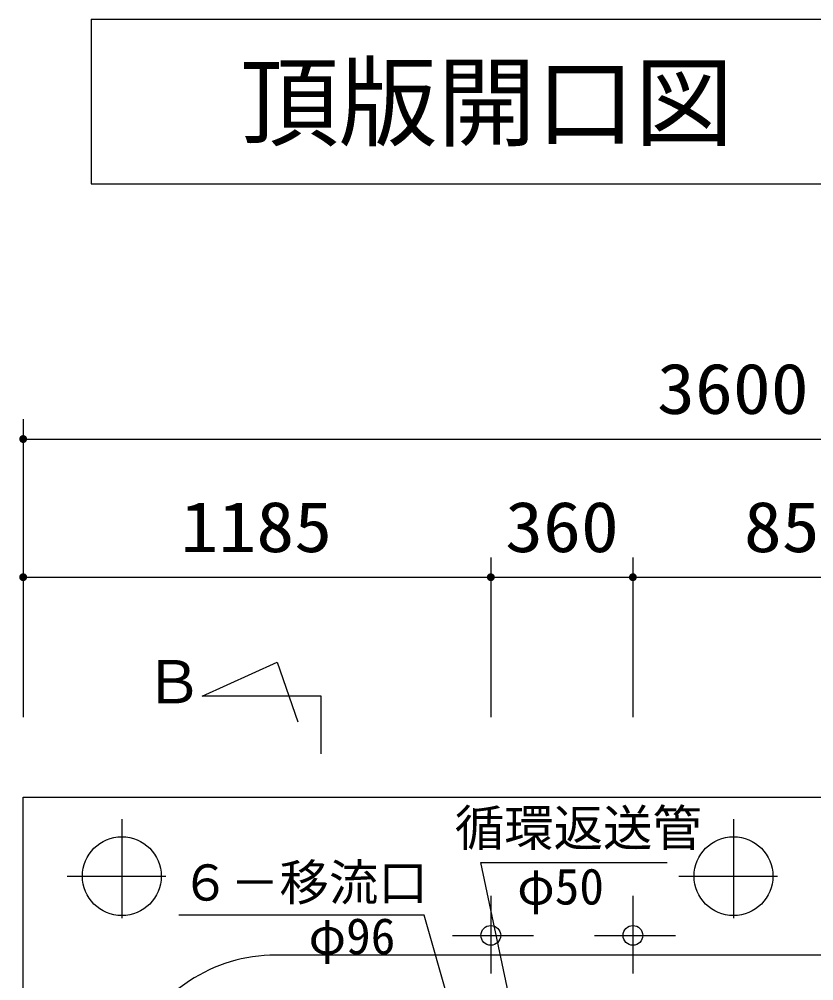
# Model space of a CAD drawing. Units: millimetres, scale not verified. Extents: x -14850 to 14850, y -10500 to 10500.
# Drawn here: x -9744 to -7731, y 1772 to 4207 of the extents above; entities that cross this region are included whole.
import ezdxf
from ezdxf.enums import TextEntityAlignment as Align

# ---------------------------------------------------------------- set-up
doc = ezdxf.new("R2010")
doc.units = ezdxf.units.MM
doc.header["$LTSCALE"] = 50
doc.linetypes.add('CHAIN1', pattern=[8, 5, -1, 1, -1])
for name, color, linetype, lineweight in [('0-0_機器', 2, 'Continuous', 25), ('0-1_空気管', 3, 'Continuous', 25), ('0-3_水管', 3, 'Continuous', 25), ('0-4_文字', 5, 'Continuous', 25), ('0-5_製作', 5, 'Continuous', 25)]:
    doc.layers.add(name, color=color, linetype=linetype, lineweight=lineweight)
doc.styles.add('ＭＳ ゴシック', font='')
doc.styles.get('ＭＳ ゴシック').set_extended_font_data('MS Gothic')

msp = doc.modelspace()

# ---------------------------------------------------------------- linework, layer by layer
at = {"layer": '0-0_機器', "color": 3}
msp.add_line((-8978.96, 2346.55), (-8978.96, 2492.91), dxfattribs=at)
at = {"layer": '0-0_機器'}
for p, q in [((-9733.96, -562.86), (-9733.96, 2237.14)), ((-9733.96, 2237.14), (-6133.96, 2237.14))]:
    msp.add_line(p, q, dxfattribs=at)
at = {"layer": '0-0_機器', "linetype": 'CHAIN1'}
for p, q in [((-9483.96, 2181.1), (-9483.96, 1892.07)), ((-7933.96, 2181.1), (-7933.96, 1892.07)), ((-9622.39, 2037.14), (-9335.71, 2037.14)), ((-8072.39, 2037.14), (-7785.71, 2037.14))]:
    msp.add_line(p, q, dxfattribs=at)
at = {"layer": '0-0_機器', "color": 3}
msp.add_lwpolyline([(-8978.96, 2492.91), (-9280.46, 2492.91), (-9090.13, 2579.43), (-9038.22, 2428.03)], dxfattribs=at)
at = {"layer": '0-0_機器'}
for centre in [(-9483.96, 2037.14), (-7933.96, 2037.14)]:
    msp.add_circle(centre, 100, dxfattribs=at)
at = {"layer": '0-1_空気管'}
for p, q in [((-8717.54, 1938.44), (-9339.41, 1938.44)), ((-8428.96, 927.14), (-8717.54, 1938.44)), ((-6976.8, 1837.14), (-9093.73, 1837.14))]:
    msp.add_line(p, q, dxfattribs=at)
msp.add_lwpolyline([(-8313.51, 837.14), (-8574.38, 2071.84), (-8101.75, 2071.84)], dxfattribs=at)
msp.add_arc((-9093.73, 1437.14), 400, 90, 156.42181, dxfattribs=at)
at = {"layer": '0-3_水管'}
msp.add_line((-9562.02, 4207.28), (-6228.69, 4207.28), dxfattribs=at)
msp.add_lwpolyline([(-9562.02, 4207.28), (-9562.02, 3790.62), (-6228.69, 3790.62)], dxfattribs=at)
at = {"layer": '0-4_文字', "color": 7}
for p, q in [((-8548.96, 1987.35), (-8548.96, 1790.86)), ((-8188.96, 1987.35), (-8188.96, 1790.86)), ((-8646.29, 1887.14), (-8441.14, 1887.14)), ((-8286.29, 1887.14), (-8081.14, 1887.14))]:
    msp.add_line(p, q, dxfattribs=at)
for centre in [(-8548.96, 1887.14), (-8188.96, 1887.14)]:
    msp.add_circle(centre, 25, dxfattribs=at)
at = {"layer": '0-5_製作', "color": 2}
for p, q in [((-9733.96, 3194.18), (-9733.96, 2440.1)), ((-9733.96, 3144.18), (-6133.96, 3144.18)), ((-8548.96, 2844.18), (-8548.96, 2440.1)), ((-8188.96, 2844.18), (-8188.96, 2440.1)), ((-9733.96, 2794.18), (-8548.96, 2794.18)), ((-8548.96, 2794.18), (-8188.96, 2794.18)), ((-8188.96, 2794.18), (-7338.96, 2794.18))]:
    msp.add_line(p, q, dxfattribs=at)
at = {"layer": '0-5_製作'}
for points in [[(-9741.67, 3150.56), (-9743.96, 3144.18), (-9742.4, 3149.54)], [(-9741.67, 3150.56), (-9733.96, 3144.18), (-9743.96, 3144.18)], [(-9742.4, 3149.54), (-9743.96, 3144.18), (-9743.94, 3144.81)], [(-9733.96, 3144.18), (-9743.88, 3142.93), (-9743.96, 3144.18)], [(-9742.4, 3149.54), (-9743.94, 3144.81), (-9743.01, 3148.44)], [(-9743.01, 3148.44), (-9743.94, 3144.81), (-9743.78, 3146.06)], [(-9733.96, 3144.18), (-9743.65, 3141.7), (-9743.88, 3142.93)], [(-9743.01, 3148.44), (-9743.78, 3146.06), (-9743.47, 3147.27)], [(-9733.96, 3144.18), (-9743.26, 3140.5), (-9743.65, 3141.7)], [(-9733.96, 3144.18), (-9742.72, 3139.37), (-9743.26, 3140.5)], [(-9733.96, 3144.18), (-9742.05, 3138.31), (-9742.72, 3139.37)], [(-9733.96, 3144.18), (-9741.25, 3137.34), (-9742.05, 3138.31)], [(-9740.81, 3151.47), (-9733.96, 3144.18), (-9741.67, 3150.56)], [(-9733.96, 3144.18), (-9740.34, 3136.48), (-9741.25, 3137.34)], [(-9739.84, 3152.27), (-9733.96, 3144.18), (-9740.81, 3151.47)], [(-9733.96, 3144.18), (-9739.32, 3135.74), (-9740.34, 3136.48)], [(-9738.78, 3152.95), (-9733.96, 3144.18), (-9739.84, 3152.27)], [(-9733.96, 3144.18), (-9738.22, 3135.14), (-9739.32, 3135.74)], [(-9737.64, 3153.48), (-9733.96, 3144.18), (-9738.78, 3152.95)], [(-9733.96, 3144.18), (-9737.05, 3134.67), (-9738.22, 3135.14)], [(-9736.45, 3153.87), (-9733.96, 3144.18), (-9737.64, 3153.48)], [(-9733.96, 3144.18), (-9735.83, 3134.36), (-9737.05, 3134.67)], [(-9735.21, 3154.11), (-9733.96, 3144.18), (-9736.45, 3153.87)], [(-9733.96, 3134.18), (-9735.83, 3134.36), (-9733.96, 3144.18)], [(-9733.96, 3154.18), (-9733.96, 3144.18), (-9735.21, 3154.11)], [(-9733.33, 3154.16), (-9733.96, 3144.18), (-9733.96, 3154.18)], [(-9732.09, 3154.01), (-9733.96, 3144.18), (-9733.33, 3154.16)], [(-9730.87, 3153.69), (-9733.96, 3144.18), (-9732.09, 3154.01)], [(-9730.87, 3153.69), (-9723.96, 3144.18), (-9733.96, 3144.18)], [(-9723.96, 3144.18), (-9733.96, 3134.18), (-9733.96, 3144.18)], [(-9723.96, 3144.18), (-9732.71, 3134.26), (-9733.96, 3134.18)], [(-9723.96, 3144.18), (-9731.47, 3134.5), (-9732.71, 3134.26)], [(-9723.96, 3144.18), (-9730.28, 3134.89), (-9731.47, 3134.5)], [(-9729.7, 3153.23), (-9723.96, 3144.18), (-9730.87, 3153.69)], [(-9723.96, 3144.18), (-9729.14, 3135.42), (-9730.28, 3134.89)], [(-9728.6, 3152.63), (-9723.96, 3144.18), (-9729.7, 3153.23)], [(-9723.96, 3144.18), (-9728.08, 3136.09), (-9729.14, 3135.42)], [(-9727.59, 3151.89), (-9723.96, 3144.18), (-9728.6, 3152.63)], [(-9723.96, 3144.18), (-9727.12, 3136.89), (-9728.08, 3136.09)], [(-9726.67, 3151.03), (-9723.96, 3144.18), (-9727.59, 3151.89)], [(-9723.96, 3144.18), (-9726.26, 3137.81), (-9727.12, 3136.89)], [(-9725.87, 3150.06), (-9723.96, 3144.18), (-9726.67, 3151.03)], [(-9723.96, 3144.18), (-9725.52, 3138.83), (-9726.26, 3137.81)], [(-9725.2, 3149), (-9723.96, 3144.18), (-9725.87, 3150.06)], [(-9723.98, 3143.56), (-9725.52, 3138.83), (-9723.96, 3144.18)], [(-9723.98, 3143.56), (-9724.91, 3139.93), (-9725.52, 3138.83)], [(-9724.66, 3147.87), (-9723.96, 3144.18), (-9725.2, 3149)], [(-9724.14, 3142.31), (-9724.91, 3139.93), (-9723.98, 3143.56)], [(-9724.14, 3142.31), (-9724.45, 3141.09), (-9724.91, 3139.93)], [(-9724.27, 3146.67), (-9723.96, 3144.18), (-9724.66, 3147.87)], [(-9724.04, 3145.44), (-9723.96, 3144.18), (-9724.27, 3146.67)], [(-9733.96, 3134.18), (-9734.59, 3134.2), (-9735.83, 3134.36)], [(-9741.67, 2800.56), (-9733.96, 2794.18), (-9742.4, 2799.54)], [(-9740.81, 2801.47), (-9733.96, 2794.18), (-9741.67, 2800.56)], [(-9739.84, 2802.27), (-9733.96, 2794.18), (-9740.81, 2801.47)], [(-9738.78, 2802.95), (-9733.96, 2794.18), (-9739.84, 2802.27)], [(-9737.64, 2803.48), (-9733.96, 2794.18), (-9738.78, 2802.95)], [(-9736.45, 2803.87), (-9733.96, 2794.18), (-9737.64, 2803.48)], [(-9735.21, 2804.11), (-9733.96, 2794.18), (-9736.45, 2803.87)], [(-9733.96, 2804.18), (-9733.96, 2794.18), (-9735.21, 2804.11)], [(-9733.33, 2804.16), (-9733.96, 2794.18), (-9733.96, 2804.18)], [(-9732.09, 2804.01), (-9733.96, 2794.18), (-9733.33, 2804.16)], [(-9730.87, 2803.69), (-9733.96, 2794.18), (-9732.09, 2804.01)], [(-9730.87, 2803.69), (-9723.96, 2794.18), (-9733.96, 2794.18)], [(-9729.7, 2803.23), (-9723.96, 2794.18), (-9730.87, 2803.69)], [(-9728.6, 2802.63), (-9723.96, 2794.18), (-9729.7, 2803.23)], [(-9727.59, 2801.89), (-9723.96, 2794.18), (-9728.6, 2802.63)], [(-9726.67, 2801.03), (-9723.96, 2794.18), (-9727.59, 2801.89)], [(-9725.87, 2800.06), (-9723.96, 2794.18), (-9726.67, 2801.03)], [(-8556.67, 2800.56), (-8558.96, 2794.18), (-8558.94, 2794.81)], [(-8556.67, 2800.56), (-8548.96, 2794.18), (-8558.96, 2794.18)], [(-8556.67, 2800.56), (-8558.94, 2794.81), (-8557.4, 2799.54)], [(-8555.81, 2801.47), (-8548.96, 2794.18), (-8556.67, 2800.56)], [(-8554.84, 2802.27), (-8548.96, 2794.18), (-8555.81, 2801.47)], [(-8553.78, 2802.95), (-8548.96, 2794.18), (-8554.84, 2802.27)], [(-8552.64, 2803.48), (-8548.96, 2794.18), (-8553.78, 2802.95)], [(-8551.45, 2803.87), (-8548.96, 2794.18), (-8552.64, 2803.48)], [(-8550.21, 2804.11), (-8548.96, 2794.18), (-8551.45, 2803.87)], [(-8548.96, 2804.18), (-8548.96, 2794.18), (-8550.21, 2804.11)], [(-8548.33, 2804.16), (-8548.96, 2794.18), (-8548.96, 2804.18)], [(-8547.09, 2804.01), (-8548.96, 2794.18), (-8548.33, 2804.16)], [(-8545.87, 2803.69), (-8548.96, 2794.18), (-8547.09, 2804.01)], [(-8544.7, 2803.23), (-8548.96, 2794.18), (-8545.87, 2803.69)], [(-8544.7, 2803.23), (-8538.96, 2794.18), (-8548.96, 2794.18)], [(-8543.6, 2802.63), (-8538.96, 2794.18), (-8544.7, 2803.23)], [(-8542.59, 2801.89), (-8538.96, 2794.18), (-8543.6, 2802.63)], [(-8541.67, 2801.03), (-8538.96, 2794.18), (-8542.59, 2801.89)], [(-8540.87, 2800.06), (-8538.96, 2794.18), (-8541.67, 2801.03)], [(-8196.67, 2800.56), (-8198.96, 2794.18), (-8198.94, 2794.81)], [(-8196.67, 2800.56), (-8188.96, 2794.18), (-8198.96, 2794.18)], [(-8196.67, 2800.56), (-8198.94, 2794.81), (-8197.4, 2799.54)], [(-8195.81, 2801.47), (-8188.96, 2794.18), (-8196.67, 2800.56)], [(-8194.84, 2802.27), (-8188.96, 2794.18), (-8195.81, 2801.47)], [(-8193.78, 2802.95), (-8188.96, 2794.18), (-8194.84, 2802.27)], [(-8192.64, 2803.48), (-8188.96, 2794.18), (-8193.78, 2802.95)], [(-8191.45, 2803.87), (-8188.96, 2794.18), (-8192.64, 2803.48)], [(-8190.21, 2804.11), (-8188.96, 2794.18), (-8191.45, 2803.87)], [(-8188.96, 2804.18), (-8188.96, 2794.18), (-8190.21, 2804.11)], [(-8188.33, 2804.16), (-8188.96, 2794.18), (-8188.96, 2804.18)], [(-8187.09, 2804.01), (-8188.96, 2794.18), (-8188.33, 2804.16)], [(-8185.87, 2803.69), (-8188.96, 2794.18), (-8187.09, 2804.01)], [(-8184.7, 2803.23), (-8188.96, 2794.18), (-8185.87, 2803.69)], [(-8184.7, 2803.23), (-8178.96, 2794.18), (-8188.96, 2794.18)], [(-8183.6, 2802.63), (-8178.96, 2794.18), (-8184.7, 2803.23)], [(-8182.59, 2801.89), (-8178.96, 2794.18), (-8183.6, 2802.63)], [(-8181.67, 2801.03), (-8178.96, 2794.18), (-8182.59, 2801.89)], [(-8180.87, 2800.06), (-8178.96, 2794.18), (-8181.67, 2801.03)], [(-9742.4, 2799.54), (-9743.96, 2794.18), (-9743.94, 2794.81)], [(-9742.4, 2799.54), (-9733.96, 2794.18), (-9743.96, 2794.18)], [(-9733.96, 2794.18), (-9743.88, 2792.93), (-9743.96, 2794.18)], [(-9742.4, 2799.54), (-9743.94, 2794.81), (-9743.01, 2798.44)], [(-9743.01, 2798.44), (-9743.94, 2794.81), (-9743.78, 2796.06)], [(-9733.96, 2794.18), (-9743.65, 2791.7), (-9743.88, 2792.93)], [(-9743.01, 2798.44), (-9743.78, 2796.06), (-9743.47, 2797.27)], [(-9733.96, 2794.18), (-9743.26, 2790.5), (-9743.65, 2791.7)], [(-9733.96, 2794.18), (-9742.72, 2789.37), (-9743.26, 2790.5)], [(-9733.96, 2794.18), (-9742.05, 2788.31), (-9742.72, 2789.37)], [(-9733.96, 2794.18), (-9741.25, 2787.34), (-9742.05, 2788.31)], [(-9733.96, 2794.18), (-9740.34, 2786.48), (-9741.25, 2787.34)], [(-9733.96, 2794.18), (-9739.32, 2785.74), (-9740.34, 2786.48)], [(-9733.96, 2794.18), (-9738.22, 2785.14), (-9739.32, 2785.74)], [(-9733.96, 2794.18), (-9737.05, 2784.67), (-9738.22, 2785.14)], [(-9733.96, 2794.18), (-9735.83, 2784.36), (-9737.05, 2784.67)], [(-9733.96, 2784.18), (-9735.83, 2784.36), (-9733.96, 2794.18)], [(-9733.96, 2784.18), (-9734.59, 2784.2), (-9735.83, 2784.36)], [(-9723.96, 2794.18), (-9733.96, 2784.18), (-9733.96, 2794.18)], [(-9723.96, 2794.18), (-9732.71, 2784.26), (-9733.96, 2784.18)], [(-9723.96, 2794.18), (-9731.47, 2784.5), (-9732.71, 2784.26)], [(-9723.96, 2794.18), (-9730.28, 2784.89), (-9731.47, 2784.5)], [(-9723.96, 2794.18), (-9729.14, 2785.42), (-9730.28, 2784.89)], [(-9723.96, 2794.18), (-9728.08, 2786.09), (-9729.14, 2785.42)], [(-9723.96, 2794.18), (-9727.12, 2786.89), (-9728.08, 2786.09)], [(-9723.96, 2794.18), (-9726.26, 2787.81), (-9727.12, 2786.89)], [(-9723.96, 2794.18), (-9725.52, 2788.83), (-9726.26, 2787.81)], [(-9725.2, 2799), (-9723.96, 2794.18), (-9725.87, 2800.06)], [(-9723.96, 2794.18), (-9724.91, 2789.93), (-9725.52, 2788.83)], [(-9724.66, 2797.87), (-9723.96, 2794.18), (-9725.2, 2799)], [(-9723.98, 2793.56), (-9724.91, 2789.93), (-9723.96, 2794.18)], [(-9724.14, 2792.31), (-9724.91, 2789.93), (-9723.98, 2793.56)], [(-9724.14, 2792.31), (-9724.45, 2791.09), (-9724.91, 2789.93)], [(-9724.27, 2796.67), (-9723.96, 2794.18), (-9724.66, 2797.87)], [(-9724.04, 2795.44), (-9723.96, 2794.18), (-9724.27, 2796.67)], [(-8548.96, 2794.18), (-8558.88, 2792.93), (-8558.96, 2794.18)], [(-8557.4, 2799.54), (-8558.94, 2794.81), (-8558.78, 2796.06)], [(-8548.96, 2794.18), (-8558.65, 2791.7), (-8558.88, 2792.93)], [(-8557.4, 2799.54), (-8558.78, 2796.06), (-8558.01, 2798.44)], [(-8558.01, 2798.44), (-8558.78, 2796.06), (-8558.47, 2797.27)], [(-8548.96, 2794.18), (-8558.26, 2790.5), (-8558.65, 2791.7)], [(-8548.96, 2794.18), (-8557.72, 2789.37), (-8558.26, 2790.5)], [(-8548.96, 2794.18), (-8557.05, 2788.31), (-8557.72, 2789.37)], [(-8548.96, 2794.18), (-8556.25, 2787.34), (-8557.05, 2788.31)], [(-8548.96, 2794.18), (-8555.34, 2786.48), (-8556.25, 2787.34)], [(-8548.96, 2794.18), (-8554.32, 2785.74), (-8555.34, 2786.48)], [(-8548.96, 2794.18), (-8553.22, 2785.14), (-8554.32, 2785.74)], [(-8548.96, 2794.18), (-8552.05, 2784.67), (-8553.22, 2785.14)], [(-8548.96, 2784.18), (-8552.05, 2784.67), (-8548.96, 2794.18)], [(-8548.96, 2784.18), (-8550.83, 2784.36), (-8552.05, 2784.67)], [(-8548.96, 2784.18), (-8549.59, 2784.2), (-8550.83, 2784.36)], [(-8538.96, 2794.18), (-8548.96, 2784.18), (-8548.96, 2794.18)], [(-8538.96, 2794.18), (-8547.71, 2784.26), (-8548.96, 2784.18)], [(-8538.96, 2794.18), (-8546.47, 2784.5), (-8547.71, 2784.26)], [(-8538.96, 2794.18), (-8545.28, 2784.89), (-8546.47, 2784.5)], [(-8538.96, 2794.18), (-8544.14, 2785.42), (-8545.28, 2784.89)], [(-8538.96, 2794.18), (-8543.08, 2786.09), (-8544.14, 2785.42)], [(-8538.96, 2794.18), (-8542.12, 2786.89), (-8543.08, 2786.09)], [(-8538.96, 2794.18), (-8541.26, 2787.81), (-8542.12, 2786.89)], [(-8538.96, 2794.18), (-8540.52, 2788.83), (-8541.26, 2787.81)], [(-8540.2, 2799), (-8538.96, 2794.18), (-8540.87, 2800.06)], [(-8538.98, 2793.56), (-8540.52, 2788.83), (-8538.96, 2794.18)], [(-8539.14, 2792.31), (-8540.52, 2788.83), (-8538.98, 2793.56)], [(-8539.14, 2792.31), (-8539.91, 2789.93), (-8540.52, 2788.83)], [(-8539.66, 2797.87), (-8538.96, 2794.18), (-8540.2, 2799)], [(-8539.45, 2791.09), (-8539.91, 2789.93), (-8539.14, 2792.31)], [(-8539.28, 2796.67), (-8538.96, 2794.18), (-8539.66, 2797.87)], [(-8539.04, 2795.44), (-8538.96, 2794.18), (-8539.28, 2796.67)], [(-8188.96, 2794.18), (-8198.88, 2792.93), (-8198.96, 2794.18)], [(-8197.4, 2799.54), (-8198.94, 2794.81), (-8198.78, 2796.06)], [(-8188.96, 2794.18), (-8198.65, 2791.7), (-8198.88, 2792.93)], [(-8197.4, 2799.54), (-8198.78, 2796.06), (-8198.01, 2798.44)], [(-8198.01, 2798.44), (-8198.78, 2796.06), (-8198.47, 2797.27)], [(-8188.96, 2794.18), (-8198.26, 2790.5), (-8198.65, 2791.7)], [(-8188.96, 2794.18), (-8197.72, 2789.37), (-8198.26, 2790.5)], [(-8188.96, 2794.18), (-8197.05, 2788.31), (-8197.72, 2789.37)], [(-8188.96, 2794.18), (-8196.25, 2787.34), (-8197.05, 2788.31)], [(-8188.96, 2794.18), (-8195.34, 2786.48), (-8196.25, 2787.34)], [(-8188.96, 2794.18), (-8194.32, 2785.74), (-8195.34, 2786.48)], [(-8188.96, 2794.18), (-8193.22, 2785.14), (-8194.32, 2785.74)], [(-8188.96, 2794.18), (-8192.05, 2784.67), (-8193.22, 2785.14)], [(-8188.96, 2784.18), (-8192.05, 2784.67), (-8188.96, 2794.18)], [(-8188.96, 2784.18), (-8190.84, 2784.36), (-8192.05, 2784.67)], [(-8188.96, 2784.18), (-8189.59, 2784.2), (-8190.84, 2784.36)], [(-8178.96, 2794.18), (-8188.96, 2784.18), (-8188.96, 2794.18)], [(-8178.96, 2794.18), (-8187.71, 2784.26), (-8188.96, 2784.18)], [(-8178.96, 2794.18), (-8186.47, 2784.5), (-8187.71, 2784.26)], [(-8178.96, 2794.18), (-8185.28, 2784.89), (-8186.47, 2784.5)], [(-8178.96, 2794.18), (-8184.14, 2785.42), (-8185.28, 2784.89)], [(-8178.96, 2794.18), (-8183.08, 2786.09), (-8184.14, 2785.42)], [(-8178.96, 2794.18), (-8182.12, 2786.89), (-8183.08, 2786.09)], [(-8178.96, 2794.18), (-8181.26, 2787.81), (-8182.12, 2786.89)], [(-8178.96, 2794.18), (-8180.52, 2788.83), (-8181.26, 2787.81)], [(-8180.2, 2799), (-8178.96, 2794.18), (-8180.87, 2800.06)], [(-8178.98, 2793.56), (-8180.52, 2788.83), (-8178.96, 2794.18)], [(-8179.14, 2792.31), (-8180.52, 2788.83), (-8178.98, 2793.56)], [(-8179.14, 2792.31), (-8179.91, 2789.93), (-8180.52, 2788.83)], [(-8179.66, 2797.87), (-8178.96, 2794.18), (-8180.2, 2799)], [(-8179.45, 2791.09), (-8179.91, 2789.93), (-8179.14, 2792.31)], [(-8179.28, 2796.67), (-8178.96, 2794.18), (-8179.66, 2797.87)], [(-8179.04, 2795.44), (-8178.96, 2794.18), (-8179.28, 2796.67)]]:
    msp.add_solid(points, dxfattribs=at)

# ---------------------------------------------------------------- texts
at = {"layer": '0-0_機器', "color": 4, "style": 'ＭＳ ゴシック'}
msp.add_text('Ｂ', height=110, dxfattribs=at).set_placement((-9427.75, 2441.55), align=Align.BOTTOM_LEFT)
at = {"layer": '0-1_空気管', "color": 4, "style": 'ＭＳ ゴシック'}
for s, p in [('循環返送管', (-8640.23, 2085.88)), ('６－移流口', (-9334.8, 1947.7)), ('φ50', (-8482.02, 1937.69)), ('φ96', (-9010.61, 1811.95))]:
    msp.add_text(s, height=91.79, dxfattribs=at).set_placement(p, align=Align.BOTTOM_LEFT)
at = {"layer": '0-3_水管', "color": 4, "style": 'ＭＳ ゴシック'}
msp.add_text('頂版開口図', height=183.3, dxfattribs=at).set_placement((-9184.34, 3850.23), align=Align.BOTTOM_LEFT)
at = {"layer": '0-5_製作', "color": 4, "style": 'ＭＳ ゴシック', "width": 1.1}
for s, p in [('3600', (-8127.71, 3169.18)), ('1185', (-9335.21, 2819.18)), ('360', (-8512.71, 2819.18)), ('850', (-7907.71, 2819.18))]:
    msp.add_text(s, height=128.4, dxfattribs=at).set_placement(p, align=Align.BOTTOM_LEFT)

doc.saveas('drawing.dxf')
